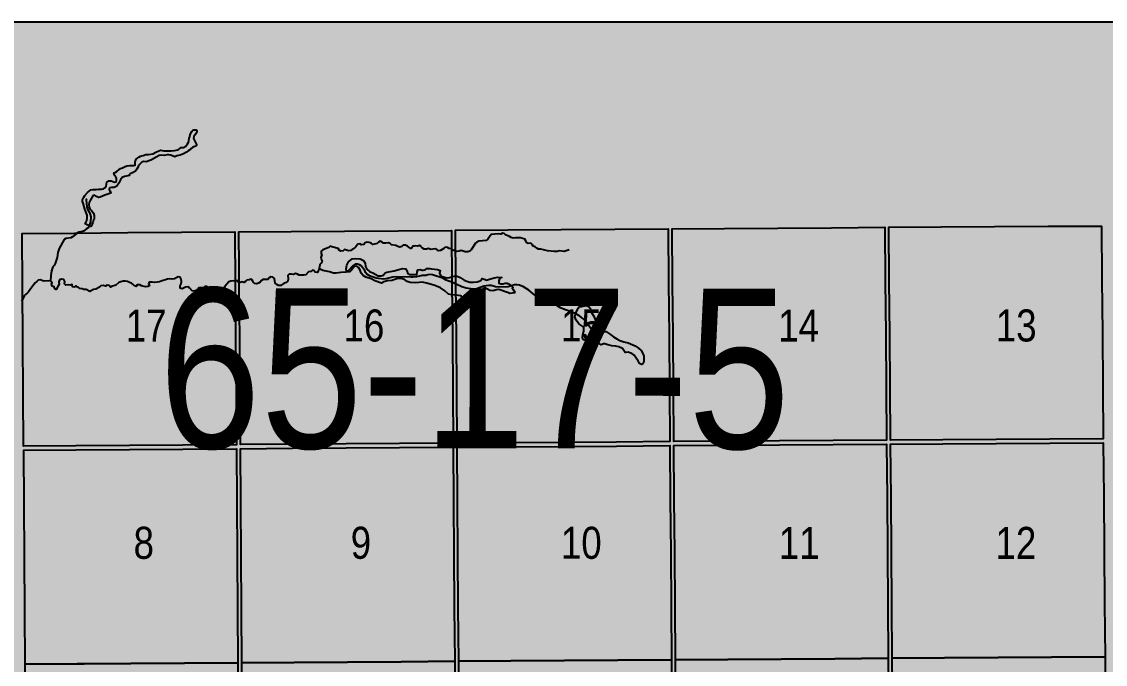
# Model space of a CAD drawing. Extents: x 403018 to 417191, y 6033193 to 6042673.
# Drawn here: x 415714.5 to 415985.5, y 6037646.7 to 6037807.5 of the extents above; entities that cross this region are included whole.
import ezdxf

# ---------------------------------------------------------------- set-up
doc = ezdxf.new("R2010")
doc.units = 0
doc.header["$LTSCALE"] = 5
doc.linetypes.add('DASHED2', pattern=[9.525, 6.35, -3.175])
for name, color, linetype in [('Quarters', 8, 'Continuous'), ('RoadSeg', 57, 'DASHED2'), ('T-WATER', 160, 'Continuous')]:
    doc.layers.add(name, color=color, linetype=linetype)
doc.layers.add('ROUTE-MAP-BACKGROUND-H', color=7, linetype='Continuous', true_color=0xf0ebff)
doc.styles.add('120', font='ARIALN.TTF', dxfattribs={"height": 13})

msp = doc.modelspace()

# ---------------------------------------------------------------- hatches: boundary and pattern name
at = {"layer": 'ROUTE-MAP-BACKGROUND-H'}
h = msp.add_hatch(color=256, dxfattribs=at)
h.dxf.hatch_style = 1
h.paths.add_polyline_path([(412923.423, 6037807.465), (416092.9, 6037807.465), (416092.9, 6035965.758), (412923.423, 6035965.758)])

# ---------------------------------------------------------------- linework, layer by layer
at = {"layer": 'Quarters'}
for points in [[(415728.078, 6037701.383), (415715.029, 6037701.292), (415714.945, 6037714.346), (415714.858, 6037727.736), (415714.772, 6037741.125), (415714.685, 6037754.514), (415727.729, 6037754.606), (415741.107, 6037754.701), (415754.486, 6037754.795), (415767.864, 6037754.889), (415767.956, 6037741.499), (415768.047, 6037728.109), (415768.139, 6037714.719), (415768.228, 6037701.664), (415754.844, 6037701.571), (415741.461, 6037701.477), (415728.078, 6037701.383)], [(415822.336, 6037715.1), (415822.43, 6037702.044), (415809.047, 6037701.95), (415795.664, 6037701.857), (415782.28, 6037701.763), (415769.232, 6037701.671), (415769.143, 6037714.726), (415769.051, 6037728.117), (415768.96, 6037741.506), (415768.931, 6037745.688), (415768.868, 6037754.896), (415781.912, 6037754.988), (415795.291, 6037755.083), (415808.669, 6037755.177), (415822.048, 6037755.271), (415822.144, 6037741.881), (415822.24, 6037728.49), (415822.336, 6037715.1)], [(415876.534, 6037715.479), (415876.632, 6037702.423), (415863.249, 6037702.329), (415849.866, 6037702.236), (415836.483, 6037702.142), (415823.434, 6037702.051), (415823.341, 6037715.107), (415823.244, 6037728.497), (415823.148, 6037741.888), (415823.052, 6037755.278), (415836.095, 6037755.37), (415849.474, 6037755.464), (415862.852, 6037755.559), (415876.231, 6037755.653), (415876.332, 6037742.262), (415876.433, 6037728.87), (415876.534, 6037715.479)], [(415930.731, 6037715.859), (415930.834, 6037702.802), (415917.451, 6037702.708), (415904.068, 6037702.615), (415890.685, 6037702.521), (415877.637, 6037702.43), (415877.538, 6037715.486), (415877.437, 6037728.877), (415877.336, 6037742.269), (415877.235, 6037755.66), (415890.278, 6037755.752), (415903.657, 6037755.846), (415917.035, 6037755.94), (415930.413, 6037756.034), (415930.519, 6037742.642), (415930.625, 6037729.251), (415930.731, 6037715.859)], [(415984.929, 6037716.194), (415985.037, 6037703.141), (415971.654, 6037703.057), (415958.27, 6037702.973), (415944.887, 6037702.89), (415931.839, 6037702.808), (415931.735, 6037715.865), (415931.63, 6037729.257), (415931.524, 6037742.648), (415931.418, 6037756.04), (415944.461, 6037756.118), (415957.84, 6037756.197), (415971.218, 6037756.277), (415984.597, 6037756.356), (415984.707, 6037742.969), (415984.818, 6037729.581), (415984.929, 6037716.194)], [(415728.436, 6037646.82), (415715.382, 6037646.73), (415715.296, 6037660.119), (415715.209, 6037673.509), (415715.122, 6037686.898), (415715.036, 6037700.287), (415728.084, 6037700.379), (415741.468, 6037700.473), (415754.851, 6037700.566), (415768.235, 6037700.66), (415768.326, 6037687.27), (415768.417, 6037673.88), (415768.509, 6037660.49), (415768.6, 6037647.1), (415755.212, 6037647.007), (415741.824, 6037646.914), (415730.15, 6037646.832), (415728.436, 6037646.82)], [(415822.726, 6037660.868), (415822.822, 6037647.477), (415809.434, 6037647.384), (415796.046, 6037647.291), (415782.658, 6037647.198), (415769.605, 6037647.107), (415769.513, 6037660.497), (415769.422, 6037673.887), (415769.33, 6037687.277), (415769.239, 6037700.667), (415782.287, 6037700.759), (415795.671, 6037700.852), (415809.054, 6037700.946), (415822.437, 6037701.04), (415822.534, 6037687.649), (415822.63, 6037674.259), (415822.726, 6037660.868)], [(415876.943, 6037661.245), (415877.044, 6037647.854), (415863.656, 6037647.761), (415850.268, 6037647.668), (415836.88, 6037647.575), (415823.827, 6037647.484), (415823.73, 6037660.875), (415823.634, 6037674.266), (415823.538, 6037687.656), (415823.442, 6037701.047), (415836.49, 6037701.138), (415849.873, 6037701.231), (415863.257, 6037701.325), (415876.64, 6037701.419), (415876.741, 6037688.027), (415876.842, 6037674.636), (415876.943, 6037661.245)], [(415931.16, 6037661.622), (415931.266, 6037648.23), (415917.878, 6037648.137), (415904.49, 6037648.044), (415891.102, 6037647.951), (415878.048, 6037647.861), (415877.947, 6037661.252), (415877.846, 6037674.643), (415877.745, 6037688.034), (415877.644, 6037701.426), (415890.693, 6037701.517), (415904.076, 6037701.61), (415917.459, 6037701.704), (415930.842, 6037701.797), (415930.948, 6037688.405), (415931.054, 6037675.014), (415931.16, 6037661.622)], [(415985.377, 6037661.974), (415985.488, 6037648.587), (415972.1, 6037648.499), (415958.712, 6037648.41), (415945.323, 6037648.322), (415932.27, 6037648.237), (415932.164, 6037661.628), (415932.058, 6037675.02), (415931.953, 6037688.412), (415931.847, 6037701.804), (415944.895, 6037701.885), (415958.279, 6037701.969), (415971.662, 6037702.053), (415985.045, 6037702.137), (415985.156, 6037688.749), (415985.266, 6037675.362), (415985.377, 6037661.974)], [(415931.584, 6037608.055), (415931.69, 6037594.663), (415918.297, 6037594.57), (415904.904, 6037594.478), (415891.511, 6037594.386), (415878.453, 6037594.296), (415878.352, 6037607.687), (415878.251, 6037621.078), (415878.15, 6037634.47), (415878.048, 6037647.861), (415891.102, 6037647.951), (415904.49, 6037648.044), (415917.878, 6037648.137), (415931.266, 6037648.23), (415931.372, 6037634.838), (415931.478, 6037621.446), (415931.584, 6037608.055)], [(415985.82, 6037608.424), (415985.931, 6037595.036), (415972.538, 6037594.944), (415959.145, 6037594.852), (415945.752, 6037594.76), (415932.694, 6037594.67), (415932.588, 6037608.061), (415932.482, 6037621.453), (415932.376, 6037634.845), (415932.27, 6037648.237), (415945.323, 6037648.322), (415958.712, 6037648.41), (415972.1, 6037648.499), (415985.488, 6037648.587), (415985.599, 6037635.199), (415985.709, 6037621.811), (415985.82, 6037608.424)], [(415728.787, 6037593.263), (415715.729, 6037593.173), (415715.642, 6037606.562), (415715.556, 6037619.951), (415715.469, 6037633.341), (415715.382, 6037646.73), (415728.436, 6037646.82), (415730.15, 6037646.832), (415741.824, 6037646.914), (415755.212, 6037647.007), (415768.6, 6037647.1), (415768.692, 6037633.71), (415768.783, 6037620.321), (415768.875, 6037606.931), (415768.966, 6037593.541), (415755.573, 6037593.448), (415742.18, 6037593.355), (415728.787, 6037593.263)], [(415823.111, 6037607.306), (415823.207, 6037593.915), (415809.814, 6037593.823), (415796.422, 6037593.73), (415783.028, 6037593.638), (415769.97, 6037593.548), (415769.879, 6037606.938), (415769.787, 6037620.327), (415769.696, 6037633.717), (415769.605, 6037647.107), (415782.658, 6037647.198), (415796.046, 6037647.291), (415809.434, 6037647.384), (415822.822, 6037647.477), (415822.919, 6037634.087), (415823.015, 6037620.696), (415823.111, 6037607.306)], [(415877.347, 6037607.68), (415877.448, 6037594.289), (415864.056, 6037594.197), (415850.663, 6037594.105), (415837.27, 6037594.012), (415824.212, 6037593.922), (415824.115, 6037607.313), (415824.019, 6037620.703), (415823.923, 6037634.094), (415823.827, 6037647.484), (415836.88, 6037647.575), (415850.268, 6037647.668), (415863.656, 6037647.761), (415877.044, 6037647.854), (415877.145, 6037634.463), (415877.246, 6037621.071), (415877.347, 6037607.68)]]:
    msp.add_lwpolyline(points, close=True, dxfattribs=at)
at = {"layer": 'ROUTE-MAP-BACKGROUND-H'}
msp.add_lwpolyline([(412923.423, 6037807.465), (416092.9, 6037807.465), (416092.9, 6035965.758), (412923.423, 6035965.758)], close=True, dxfattribs=at)
at = {"layer": 'T-WATER'}
for points in [[(415731.842, 6037756.152), (415731.422, 6037756.433), (415730.781, 6037756.728), (415730.45, 6037756.879), (415730.859, 6037757.728), (415730.95, 6037758.287), (415730.874, 6037759.103), (415730.313, 6037760.568), (415730.085, 6037761.47), (415729.888, 6037762.083), (415729.723, 6037762.475), (415729.778, 6037762.915), (415730.056, 6037763.608), (415730.314, 6037763.979), (415730.999, 6037764.702), (415731.427, 6037765.105), (415731.836, 6037765.372), (415732.396, 6037765.519), (415732.887, 6037765.514), (415733.158, 6037765.512), (415733.785, 6037765.556), (415734.514, 6037765.566), (415734.989, 6037765.68), (415735.364, 6037765.88), (415735.699, 6037766.316), (415735.861, 6037767.317), (415736.066, 6037767.526), (415736.313, 6037767.682), (415736.531, 6037767.648), (415736.889, 6037767.629), (415737.328, 6037767.455), (415737.784, 6037767.349), (415738.141, 6037767.447), (415738.279, 6037767.7), (415738.217, 6037768.329), (415738.002, 6037768.806), (415737.768, 6037769.063), (415737.571, 6037769.676), (415737.893, 6037769.758), (415738.336, 6037770.025), (415738.918, 6037770.528), (415739.258, 6037770.711), (415739.734, 6037770.876), (415740.262, 6037771.159), (415740.807, 6037771.425), (415741.485, 6037771.486), (415741.976, 6037771.481), (415742.586, 6037771.475), (415742.926, 6037771.608), (415742.913, 6037772.049), (415742.95, 6037772.371), (415743.178, 6037773.047), (415743.554, 6037773.4), (415743.797, 6037773.543), (415744.235, 6037773.8), (415744.949, 6037773.997), (415745.612, 6037774.228), (415746.238, 6037774.204), (415747.307, 6037774.415), (415748.091, 6037774.848), (415748.806, 6037775.197), (415749.281, 6037775.328), (415750.093, 6037775.184), (415750.804, 6037775.126), (415751.922, 6037775.149), (415752.769, 6037775.242), (415753.652, 6037775.385), (415754.113, 6037775.754), (415754.387, 6037776.023), (415755.013, 6037776.034), (415755.609, 6037776.316), (415755.987, 6037776.872), (415756.28, 6037777.328), (415756.368, 6037777.7), (415756.459, 6037778.293), (415756.548, 6037778.7), (415756.672, 6037779.207), (415757.103, 6037780.018), (415757.361, 6037780.304), (415757.57, 6037780.412), (415757.65, 6037780.454), (415758.073, 6037780.398), (415758.325, 6037780.226), (415758.373, 6037779.937), (415757.977, 6037779.296), (415757.599, 6037778.774), (415757.509, 6037778.283), (415757.791, 6037777.703), (415758.055, 6037777.038), (415758.221, 6037776.714), (415758.269, 6037776.476), (415758.082, 6037776.308), (415757.861, 6037776.276), (415757.555, 6037776.178), (415757.232, 6037776.011), (415756.941, 6037775.76), (415756.752, 6037775.507), (415756.565, 6037775.424), (415756.173, 6037775.156), (415755.712, 6037774.856), (415754.997, 6037774.439), (415754.18, 6037774.09), (415753.331, 6037773.895), (415752.838, 6037773.663), (415752.227, 6037773.942), (415751.792, 6037774.098), (415751.336, 6037774.187), (415750.878, 6037774.158), (415750.132, 6037774.029), (415749.556, 6037774.035), (415748.945, 6037773.974), (415748.316, 6037773.657), (415747.021, 6037772.941), (415746.817, 6037772.807), (415746.323, 6037772.625), (415745.712, 6037772.445), (415744.984, 6037772.469), (415744.559, 6037772.304), (415744.285, 6037772.018), (415743.754, 6037771.463), (415743.58, 6037770.973), (415743.372, 6037770.568), (415743.029, 6037770.079), (415742.416, 6037769.763), (415741.633, 6037769.414), (415741.444, 6037769.179), (415741.508, 6037769.003), (415740.237, 6037768.699), (415739.659, 6037768.501), (415739.28, 6037767.928), (415738.831, 6037767.05), (415738.298, 6037766.325), (415737.669, 6037766.026), (415737.007, 6037765.982), (415736.584, 6037765.918), (415736.45, 6037765.699), (415736.433, 6037765.457), (415736.5, 6037765.264), (415736.627, 6037765.171), (415736.694, 6037765.102), (415736.845, 6037764.587), (415736.756, 6037764.559), (415736.076, 6037764.362), (415735.362, 6037764.098), (415734.191, 6037763.534), (415733.747, 6037763.503), (415733.208, 6037763.712), (415732.737, 6037764.09), (415732.329, 6037763.908), (415731.639, 6037762.71), (415731.448, 6037762.27), (415731.324, 6037761.712), (415731.401, 6037761.032), (415731.584, 6037760.674), (415732.087, 6037760.177), (415732.521, 6037759.578), (415732.634, 6037759.017), (415732.649, 6037758.049), (415732.521, 6037757.915), (415732.294, 6037757.272), (415732.171, 6037756.782), (415732.049, 6037756.477), (415731.946, 6037756.308), (415731.842, 6037756.152)], [(415814.73, 6037742.331), (415813.088, 6037742.105), (415811.664, 6037742.204), (415810.915, 6037742.499), (415810.627, 6037742.708), (415810.248, 6037742.982), (415809.347, 6037743.224), (415808.315, 6037743.125), (415807.59, 6037742.877), (415807.321, 6037742.771), (415807.23, 6037742.765), (415805.933, 6037742.667), (415804.888, 6037742.314), (415804.501, 6037742.071), (415802.885, 6037742.625), (415801.897, 6037743.104), (415800.637, 6037743.562), (415799.903, 6037743.976), (415799.472, 6037744.581), (415799.225, 6037745.324), (415798.775, 6037745.996), (415798.348, 6037746.296), (415797.773, 6037746.203), (415797.405, 6037745.859), (415797.006, 6037745.293), (415796.571, 6037744.897), (415796.08, 6037744.89), (415795.738, 6037745.123), (415795.646, 6037745.681), (415795.871, 6037746.567), (415796.233, 6037747.386), (415797.205, 6037748.129), (415797.899, 6037748.19), (415799.187, 6037748.123), (415800.022, 6037747.744), (415800.437, 6037747.088), (415800.534, 6037746.19), (415800.848, 6037745.533), (415801.533, 6037744.982), (415802.384, 6037744.621), (415803.715, 6037743.926), (415804.443, 6037743.903), (415804.983, 6037744.063), (415805.133, 6037744.252), (415805.432, 6037744.68), (415805.82, 6037744.838), (415807.695, 6037745.186), (415808.843, 6037745.439), (415809.856, 6037745.691), (415810.585, 6037745.667), (415810.965, 6037745.129), (415811.023, 6037744.553), (415811.62, 6037744.256), (415812.298, 6037744.214), (415813.247, 6037744.193), (415813.399, 6037744.23), (415813.459, 6037744.824), (415813.62, 6037745.37), (415814.178, 6037745.462), (415814.709, 6037745.349), (415814.925, 6037745.303), (415815.466, 6037745.412), (415815.835, 6037745.705), (415816.597, 6037745.733), (415816.987, 6037745.67), (415818.565, 6037745.489), (415819.178, 6037745.209), (415819.053, 6037744.443), (415819.323, 6037743.932), (415819.704, 6037743.694), (415820.04, 6037743.605), (415820.811, 6037743.432), (415821.538, 6037743.51), (415822.297, 6037743.758), (415823.074, 6037743.922), (415823.448, 6037743.791), (415824.164, 6037743.462), (415825.205, 6037742.831), (415825.87, 6037742.552), (415826.584, 6037742.324), (415827.042, 6037742.28), (415827.533, 6037742.27), (415828.413, 6037742.367), (415828.986, 6037742.544), (415829.373, 6037742.753), (415829.541, 6037742.857), (415829.694, 6037743.231), (415830.42, 6037742.954), (415830.795, 6037742.823), (415831.571, 6037743.038), (415832.718, 6037743.376), (415833.647, 6037743.592), (415834.631, 6037743.47), (415834.124, 6037743.344), (415834.008, 6037743.173), (415833.829, 6037742.611), (415833.887, 6037742.086), (415834.347, 6037741.871), (415834.839, 6037741.861), (415835.463, 6037742.039), (415835.937, 6037742.029), (415836.516, 6037741.782), (415837.425, 6037740.963), (415837.207, 6037740.808), (415837.465, 6037740.506), (415837.83, 6037739.832), (415837.748, 6037739.627), (415837.224, 6037739.535), (415836.631, 6037739.511), (415836.291, 6037739.607), (415835.764, 6037739.804), (415835.287, 6037739.984), (415834.623, 6037740.246), (415833.858, 6037740.456), (415833.266, 6037740.431), (415832.389, 6037740.13), (415831.592, 6037740.187), (415831.028, 6037740.587), (415830.381, 6037740.866), (415829.96, 6037740.657), (415829.827, 6037740.452), (415829.821, 6037739.637), (415829.913, 6037739.078), (415829.997, 6037737.875), (415829.298, 6037738.205), (415828.368, 6037738.124), (415827.406, 6037737.856), (415826.429, 6037737.503), (415825.436, 6037737.015), (415824.992, 6037737.299), (415824.735, 6037737.463), (415824.655, 6037738.378), (415824.327, 6037738.883), (415823.8, 6037738.977), (415822.173, 6037739.108), (415821.238, 6037739.349), (415820.364, 6037740.135), (415819.253, 6037740.866), (415817.822, 6037741.508), (415815.9, 6037742.075), (415814.73, 6037742.331)], [(415857.402, 6037727.685), (415856.013, 6037727.675), (415855.079, 6037727.87), (415854.784, 6037728.392), (415854.842, 6037729.14), (415855.152, 6037730.043), (415855.09, 6037730.874), (415854.848, 6037731.227), (415853.907, 6037731.909), (415853.167, 6037732.832), (415852.868, 6037733.609), (415853.091, 6037734.681), (415853.787, 6037735.861), (415853.97, 6037736.101), (415854.605, 6037736.234), (415855.709, 6037736.464), (415856.476, 6037736.153), (415856.839, 6037735.581), (415857.037, 6037734.701), (415857.695, 6037733.624), (415858.063, 6037732.73), (415858.118, 6037732.423), (415858.246, 6037731.715), (415858.342, 6037730.834), (415858.842, 6037730.196), (415859.437, 6037729.983), (415859.862, 6037729.887), (415860.713, 6037729.995), (415860.76, 6037729.9), (415861.512, 6037729.35), (415862.538, 6037728.635), (415863.392, 6037728.138), (415864.155, 6037727.735), (415865.163, 6037727.415), (415866.25, 6037727.176), (415867.937, 6037726.385), (415868.808, 6037725.837), (415869.444, 6037725.201), (415869.842, 6037724.511), (415870.106, 6037723.819), (415870.169, 6037722.92), (415870.141, 6037722.445), (415869.893, 6037721.983), (415869.507, 6037721.706), (415869.03, 6037721.954), (415868.733, 6037722.629), (415868.388, 6037723.065), (415867.681, 6037724.04), (415867.099, 6037724.507), (415866.622, 6037724.653), (415866.248, 6037724.767), (415865.588, 6037724.757), (415865.454, 6037724.739), (415864.796, 6037725.748), (415863.893, 6037726.142), (415863.078, 6037726.284), (415862.145, 6037726.39), (415861.126, 6037726.613), (415860.343, 6037726.874), (415860.072, 6037726.853), (415859.438, 6037726.653), (415858.424, 6037727.272), (415857.402, 6037727.685)]]:
    msp.add_lwpolyline(points, close=True, dxfattribs=at)
for points in [[(415730.796, 6037763.122), (415730.694, 6037762.935), (415730.786, 6037761.117), (415730.982, 6037760.598), (415731.489, 6037759.713), (415731.699, 6037759.214), (415731.809, 6037758.628), (415731.768, 6037757.36), (415731.396, 6037756.378), (415731.133, 6037755.934), (415730.785, 6037755.616), (415729.954, 6037755.082), (415729.423, 6037754.917), (415728.828, 6037754.824), (415728.396, 6037754.584), (415727.274, 6037753.62), (415726.8, 6037753.418), (415725.613, 6037753.253), (415725.187, 6037752.976), (415723.922, 6037750.769), (415723.596, 6037749.716), (415723.397, 6037748.513), (415723.249, 6037747.952), (415722.885, 6037746.955), (415722.645, 6037746.511), (415722.331, 6037746.152), (415722.141, 6037745.684), (415721.981, 6037745.164), (415721.809, 6037743.969), (415721.777, 6037742.68)], [(415851.423, 6037750.395), (415850.187, 6037749.94), (415849.657, 6037750.077), (415849.04, 6037750.109), (415848.45, 6037749.993), (415847.811, 6037749.948), (415846.012, 6037750.176), (415844.392, 6037750.534), (415843.789, 6037750.592), (415843.332, 6037750.806), (415842.984, 6037751.142), (415842.485, 6037751.336), (415842.22, 6037751.741), (415841.863, 6037752.051), (415841.212, 6037752.019), (415840.729, 6037752.193), (415840.619, 6037752.689), (415840.347, 6037753.092), (415839.302, 6037753.403), (415838.06, 6037753.416), (415837.459, 6037753.322), (415836.933, 6037753.47), (415836.516, 6037753.748), (415835.52, 6037754.132), (415835.236, 6037754.517), (415834.786, 6037754.53), (415834.334, 6037754.294), (415833.772, 6037754.399), (415831.945, 6037754.267), (415831.093, 6037753.061), (415830.73, 6037752.741), (415828.9, 6037752.537), (415828.403, 6037752.336), (415828.046, 6037752.033), (415826.981, 6037750.405), (415826.584, 6037750.105), (415826.114, 6037749.897), (415825.476, 6037749.896), (415824.467, 6037750.218), (415823.928, 6037750.061), (415823.373, 6037749.991), (415822.387, 6037750.351), (415821.993, 6037750.627), (415821.465, 6037750.756), (415821.047, 6037751.005), (415820.458, 6037751.037), (415820.124, 6037750.698), (415819.71, 6037750.441), (415819.272, 6037750.226), (415818.759, 6037750.157), (415818.362, 6037750.452), (415817.909, 6037750.665), (415816.757, 6037750.512), (415816.28, 6037750.698), (415815.765, 6037750.524), (415815.159, 6037750.571), (415814.741, 6037750.818), (415814.669, 6037750.92)], [(415814.669, 6037750.92), (415814.482, 6037751.187), (415814.446, 6037751.238), (415814.034, 6037751.489), (415813.549, 6037751.287), (415813.012, 6037751.39), (415812.706, 6037751.356), (415812.401, 6037751.322), (415812.314, 6037751.205), (415812.29, 6037751.173), (415812.092, 6037750.906), (415811.824, 6037750.768), (415811.772, 6037750.745), (415811.708, 6037750.797), (415811.01, 6037751.355), (415810.529, 6037751.561), (415809.957, 6037751.551), (415809.609, 6037751.227), (415809.117, 6037751.081), (415808.607, 6037751.227), (415808.147, 6037751.455), (415807.046, 6037751.677), (415806.649, 6037751.956), (415806.17, 6037752.164), (415805.616, 6037752.053), (415805.034, 6037752.035), (415804.689, 6037752.354), (415804.212, 6037752.556), (415803.791, 6037752.349), (415803.453, 6037752.003), (415802.371, 6037751.753), (415801.951, 6037752.028), (415801.473, 6037752.24), (415800.902, 6037752.315), (415800.425, 6037752.125), (415800.133, 6037751.768), (415799.553, 6037751.676), (415799.125, 6037751.909), (415798.635, 6037751.825), (415798.052, 6037751.024), (415797.695, 6037750.696), (415797.225, 6037750.504), (415796.818, 6037750.201), (415796.299, 6037750.161), (415795.789, 6037750.352), (415795.276, 6037750.456), (415794.905, 6037750.148), (415794.343, 6037750.056), (415793.918, 6037750.321), (415793.655, 6037750.733), (415792.121, 6037751.135), (415791.658, 6037751.314), (415791.322, 6037750.972), (415789.837, 6037750.414), (415789.463, 6037750.098), (415789.443, 6037749.495), (415789.631, 6037749.005), (415789.366, 6037748.576), (415789.393, 6037748.039), (415789.642, 6037747.595), (415789.465, 6037747.088), (415789.124, 6037746.745), (415789.048, 6037746.161), (415788.864, 6037745.483)], [(415814.719, 6037743.939), (415814.452, 6037743.917), (415814.325, 6037743.907), (415813.242, 6037743.613), (415812.411, 6037743.568), (415812.145, 6037743.553), (415811.878, 6037743.557), (415807.915, 6037743.617), (415807.292, 6037743.556), (415805.637, 6037743.131), (415805.004, 6037743.09), (415803.806, 6037743.205), (415803.224, 6037743.327), (415802.69, 6037743.47), (415801.69, 6037743.851), (415800.828, 6037744.339), (415800.535, 6037744.752), (415800.333, 6037745.241), (415799.402, 6037746.387), (415799.004, 6037746.68), (415798.513, 6037746.848), (415797.916, 6037746.774), (415797.467, 6037746.517), (415796.063, 6037745.078), (415795.611, 6037744.82), (415794.351, 6037744.73), (415793.177, 6037744.576), (415792.537, 6037744.596), (415791.478, 6037744.906), (415789.825, 6037745.264), (415789.344, 6037745.446), (415788.864, 6037745.483)], [(415788.864, 6037745.483), (415788.722, 6037745.187), (415788.509, 6037744.745), (415787.938, 6037744.835), (415787.622, 6037745.204), (415787.243, 6037745.296), (415786.858, 6037744.973), (415786.304, 6037744.862), (415785.639, 6037744.173), (415785.097, 6037744.056), (415783.932, 6037744.045), (415783.496, 6037744.292), (415783.011, 6037744.466), (415782.545, 6037744.25), (415782.019, 6037744.323), (415781.462, 6037744.308), (415781.085, 6037744.014), (415781.145, 6037743.171), (415781.068, 6037742.576), (415780.763, 6037742.207), (415780.209, 6037742.064), (415779.356, 6037741.516), (415778.801, 6037741.494), (415778.317, 6037741.712), (415777.95, 6037742.026), (415777.764, 6037743.223), (415777.377, 6037743.522), (415776.839, 6037743.645), (415776.438, 6037743.369), (415776.098, 6037742.999), (415774.901, 6037742.981), (415774.52, 6037742.689), (415774.191, 6037742.342), (415773.784, 6037742.079), (415773.289, 6037741.895), (415772.793, 6037741.993), (415772.448, 6037742.347), (415772.242, 6037742.815), (415771.857, 6037743.091), (415771.411, 6037742.868), (415770.864, 6037742.803), (415770.532, 6037742.467), (415770.122, 6037742.254), (415769.637, 6037742.432), (415769.181, 6037742.189), (415768.749, 6037742.326), (415768.47, 6037742.715), (415767.992, 6037742.521), (415767.435, 6037742.66), (415766.833, 6037742.568), (415766.31, 6037742.395), (415765.371, 6037741.242), (415765.125, 6037740.798), (415765.004, 6037740.244), (415764.715, 6037739.821), (415764.246, 6037739.615), (415763.583, 6037739.58), (415763.084, 6037739.392), (415762.471, 6037739.44), (415761.911, 6037739.565), (415761.503, 6037739.862), (415761.271, 6037740.31), (415761.124, 6037740.843), (415760.83, 6037741.244), (415760.297, 6037741.198), (415759.948, 6037740.856), (415758.876, 6037740.862), (415758.555, 6037740.489), (415758.162, 6037740.19), (415757.659, 6037740.02), (415757.138, 6037740.177), (415756.504, 6037740.909), (415756.078, 6037741.176), (415755.517, 6037741.09), (415754.655, 6037740.604), (415754.157, 6037740.776), (415754.209, 6037741.371), (415754.381, 6037741.861), (415754.475, 6037742.449), (415754.444, 6037743.098), (415754.205, 6037743.54), (415753.672, 6037743.607), (415752.757, 6037743.18), (415752.207, 6037743.089), (415751.617, 6037743.169), (415750.991, 6037743.097), (415749.454, 6037742.56), (415748.963, 6037742.388), (415748.399, 6037742.284), (415747.763, 6037742.25), (415747.194, 6037742.332), (415746.533, 6037742.305), (415746.265, 6037741.929), (415746.468, 6037741.472), (415746.065, 6037741.204), (415745.532, 6037741.149), (415744.5, 6037741.384), (415744.08, 6037741.635), (415743.438, 6037741.62), (415743.161, 6037741.216), (415742.752, 6037741.423), (415742.406, 6037741.767), (415741.968, 6037742.03), (415741.461, 6037742.219), (415741.026, 6037742.488), (415740.511, 6037742.601), (415739.89, 6037742.547), (415739.314, 6037742.406), (415738.83, 6037742.194), (415738.066, 6037741.551), (415737.02, 6037741.224), (415736.705, 6037741.047), (415736.41, 6037741.442), (415735.923, 6037741.54), (415735.458, 6037741.334), (415734.922, 6037741.461), (415734.366, 6037741.38), (415733.969, 6037741.067), (415733.076, 6037740.554), (415732.473, 6037740.467), (415731.607, 6037740.014), (415730.693, 6037740.477), (415730.113, 6037740.473), (415729.648, 6037740.678), (415729.055, 6037740.75), (415728.68, 6037741.042), (415728.283, 6037741.115), (415728.038, 6037741.417), (415727.706, 6037741.083), (415727.235, 6037741.138), (415727.122, 6037741.704), (415726.671, 6037741.596), (415726.133, 6037741.645), (415725.584, 6037741.58), (415725.251, 6037741.903), (415725.309, 6037742.511), (415725.104, 6037743.002), (415724.523, 6037743.082), (415724.032, 6037742.902), (415723.857, 6037742.399), (415723.919, 6037741.777), (415723.62, 6037741.38), (415723.193, 6037740.465), (415722.757, 6037740.703), (415722.653, 6037741.176), (415722.119, 6037741.307), (415721.981, 6037741.772), (415722.151, 6037742.267), (415721.777, 6037742.68)], [(415858.432, 6037728.433), (415857.82, 6037729.238), (415857.262, 6037730.108), (415855.554, 6037732.52), (415854.907, 6037733.201), (415854.135, 6037733.808), (415853.265, 6037734.323), (415851.844, 6037735.008), (415850.269, 6037735.472), (415849.256, 6037735.855), (415848.446, 6037736.385), (415847.673, 6037737.026), (415846.65, 6037737.361), (415845.243, 6037738.014), (415843.762, 6037738.603), (415842.886, 6037739.091), (415841.379, 6037740.33), (415840.056, 6037741.141), (415839.071, 6037741.585), (415838.46, 6037741.647), (415837.797, 6037741.63), (415837.235, 6037741.499), (415836.227, 6037741.148), (415835.641, 6037741.052), (415834.996, 6037741.104), (415833.665, 6037741.084), (415833.046, 6037741.145), (415831.949, 6037741.437), (415831.331, 6037741.467), (415830.689, 6037741.428), (415830.126, 6037741.301), (415828.092, 6037740.577), (415827.433, 6037740.535), (415825.672, 6037740.823), (415824.603, 6037741.141), (415822.267, 6037742.247), (415820.724, 6037742.795), (415819.864, 6037743.323), (415817.271, 6037744.146), (415816.681, 6037744.244), (415816.102, 6037744.17), (415815.571, 6037744.007), (415814.985, 6037743.96), (415814.719, 6037743.939)], [(415721.777, 6037742.68), (415720.066, 6037742.592), (415719.133, 6037742.931), (415718.621, 6037742.782), (415718.317, 6037742.439), (415717.93, 6037742.145), (415717.048, 6037741.031), (415716.246, 6037739.866), (415715.923, 6037739.53), (415715.516, 6037739.264), (415715.17, 6037738.916), (415714.731, 6037737.983), (415714.365, 6037737.659)]]:
    msp.add_lwpolyline(points, dxfattribs=at)

# ---------------------------------------------------------------- texts
at = {"layer": 'RoadSeg', "style": '120'}
msp.add_text('65-17-5', height=39.983, rotation=359.95761, dxfattribs=at).set_placement((415748.829, 6037700.808))
for s, height, p in [('17', 8.0041, (415740.559, 6037727.465)), ('16', 8.0041, (415795.033, 6037727.475)), ('15', 8.0041, (415849.419, 6037727.5)), ('14', 8.0041, (415903.744, 6037727.465)), ('13', 8.0041, (415958.153, 6037727.484)), ('8', 8.004, (415742.514, 6037673.12)), ('9', 8.004, (415796.828, 6037673.129)), ('10', 8.0041, (415849.393, 6037673.12)), ('11', 8.0041, (415903.896, 6037673.101)), ('12', 8.0041, (415958.076, 6037673.085))]:
    msp.add_text(s, height=height, dxfattribs=at).set_placement(p)

doc.saveas('drawing.dxf')
